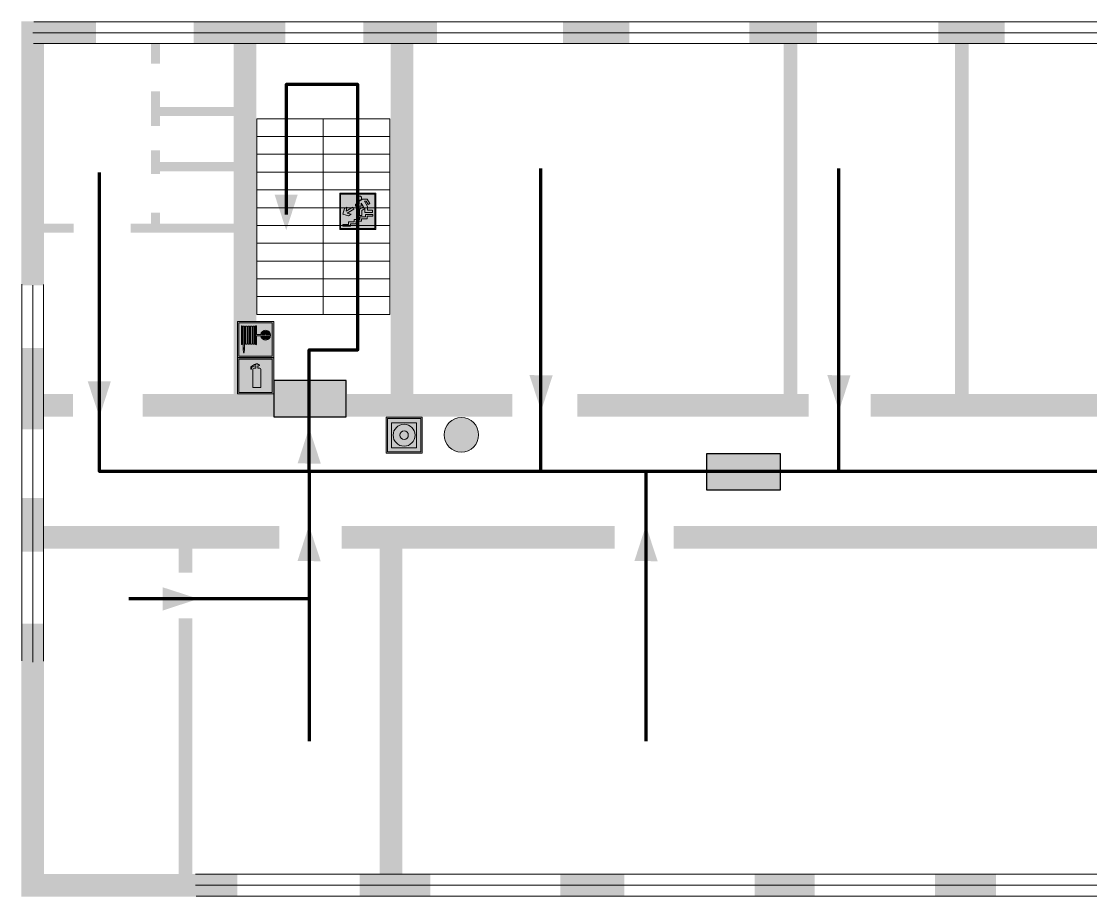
# Model space of a CAD drawing. Header units: millimetres. Extents: x 13114 to 67229, y 22859 to 38520.
# Drawn here: x 26216.8 to 26453.2, y 35668 to 35861.4 of the extents above; entities that cross this region are included whole.
import ezdxf

# ---------------------------------------------------------------- set-up
doc = ezdxf.new("R2010")
doc.units = ezdxf.units.MM
doc.layers.add('План_Штампы', color=7, linetype='Continuous')

# ---------------------------------------------------------------- blocks, each defined once
blk = doc.blocks.new('A$C54414219')
at = {"true_color": 0xffffff}
h = blk.add_hatch(color=7, dxfattribs=at)
h.paths.add_polyline_path([(2.39, -9.45), (2.39, -18.3), (11.23, -18.3), (11.23, -9.45)], flags=0)
h.paths.add_polyline_path([(10.71, -13.87, -1), (2.92, -13.87, -1)], flags=0)
h.paths.add_polyline_path([(8.3, -13.87, -1), (5.33, -13.87, -1)], flags=0)
h.paths.add_polyline_path([(0.41, -7.47), (0.41, -20.27), (13.21, -20.27), (13.21, -7.47)])
h.paths.add_polyline_path([(0.92, -19.77), (12.71, -19.77), (12.71, -7.98), (0.92, -7.98)], flags=16)
h.paths.add_polyline_path([(11.23, -9.45), (11.23, -18.3), (2.39, -18.3), (2.39, -9.45)], flags=0)
at = {"lineweight": 5}
h = blk.add_hatch(color=242, dxfattribs=at)
h.paths.add_polyline_path([(12.71, -7.98), (0.92, -7.98), (0.92, -19.77), (12.71, -19.77)])
h.paths.add_polyline_path([(11.23, -18.3), (2.39, -18.3), (2.39, -9.45), (11.23, -9.45)], flags=16)
h.paths.add_polyline_path([(10.71, -13.87, -1), (2.92, -13.87, -1)], flags=0)
h.paths.add_polyline_path([(8.3, -13.87, -1), (5.33, -13.87, -1)], flags=0)
at = {"true_color": 0xffffff}
h = blk.add_hatch(color=7, dxfattribs=at)
h.paths.add_polyline_path([(2.39, -9.45), (2.39, -18.3), (11.23, -18.3), (11.23, -9.45)])
h.paths.add_polyline_path([(10.71, -13.87, -1), (2.92, -13.87, -1)], flags=16)
h.paths.add_polyline_path([(8.3, -13.87, -1), (5.33, -13.87, -1)], flags=0)
at = {"lineweight": 5}
h = blk.add_hatch(color=242, dxfattribs=at)
h.paths.add_polyline_path([(2.92, -13.87, 1), (10.71, -13.87, 1)])
h.paths.add_polyline_path([(8.3, -13.87, -1), (5.33, -13.87, -1)], flags=16)
at = {"color": 242, "lineweight": 5}
for p, q in [((0.41, -20.27), (0.41, -7.47)), ((0.41, -7.47), (13.21, -7.47)), ((0.41, -7.47), (13.21, -7.47)), ((13.21, -20.27), (13.21, -7.47)), ((0.41, -20.27), (13.21, -20.27))]:
    blk.add_line(p, q, dxfattribs=at)
for points in [[(0.92, -7.98), (12.71, -7.98), (12.71, -19.77), (0.92, -19.77)], [(2.39, -9.45), (11.23, -9.45), (11.23, -18.3), (2.39, -18.3)]]:
    blk.add_lwpolyline(points, close=True, dxfattribs=at)
for radius in [3.89, 1.49]:
    blk.add_circle((6.81, -13.87), radius, dxfattribs=at)
blk = doc.blocks.new('A$C7B8C2D5B')
at = {"lineweight": 0}
h = blk.add_hatch(color=5, dxfattribs=at)
h.dxf.hatch_style = 1
h.paths.add_polyline_path([(1.4, -3.02, 1), (-2.11, -3.02, 1)])
at = {"color": 5, "lineweight": 0}
blk.add_circle((-0.36, -3.02), 1.75, dxfattribs=at)
blk = doc.blocks.new('A$C7B4425F7')
at = {"true_color": 0xffffff}
blk.add_hatch(color=7, dxfattribs=at).paths.add_polyline_path([(0, 0), (-16, 0), (-16, -8), (0, -8)])
h = blk.add_hatch(color=126)
h.paths.add_polyline_path([(-0.2, -0.2), (-15.8, -0.2), (-15.8, -7.8), (-0.2, -7.8)])
h.paths.add_polyline_path([(-11.76, -2.03), (-11.76, -3.66), (-11.17, -3.66, -0.568275), (-11.17, -6.18), (-12.58, -6.18), (-12.58, -2.03)], flags=16)
h.paths.add_polyline_path([(-13.33, -4.12, -0.495768), (-13.59, -6.18), (-15.03, -6.18), (-15.03, -2.03), (-13.59, -2.03, -0.487973)], flags=16)
h.paths.add_polyline_path([(-10.25, -2.03), (-9.48, -2.03), (-9.48, -6.18), (-10.25, -6.18)], flags=16)
h.paths.add_polyline_path([(-13.84, -3.69), (-14.24, -3.69), (-14.24, -3.03), (-13.9, -3.03, -0.692621)], flags=0)
h.paths.add_polyline_path([(-9.15, -2.03), (-8.4, -2.03), (-8.04, -3.07), (-7.68, -2.03), (-6.93, -2.03), (-7.64, -4.1), (-6.93, -6.18), (-7.68, -6.18), (-8.04, -5.14), (-8.4, -6.18), (-9.15, -6.18), (-8.44, -4.1)], flags=16)
h.paths.add_polyline_path([(-11.76, -4.46), (-11.42, -4.46, -0.692621), (-11.36, -5.12), (-11.76, -5.12)], flags=0)
h.paths.add_polyline_path([(-13.9, -5.2), (-14.24, -5.2), (-14.24, -4.55), (-13.84, -4.55, -0.708038)], flags=0)
edge = h.paths.add_edge_path(flags=16)
edge.add_ellipse((-5.51, -4.08), major_axis=(0, 2.05), ratio=0.586184, start_angle=0, end_angle=360)
edge = h.paths.add_edge_path(flags=0)
edge.add_ellipse((-5.51, -4.08), major_axis=(0, 1.14), ratio=0.454828, start_angle=0, end_angle=360)
h.paths.add_polyline_path([(-4.13, -4.96, 0.377264), (-3.48, -4.52, 0.0555), (-3.16, -2.03), (-1.66, -2.03), (-1.66, -4.96), (-0.96, -4.96), (-0.96, -7.01), (-1.75, -7.01), (-1.75, -6.18), (-3.3, -6.18), (-3.3, -7.02), (-4.13, -7.02)], flags=16)
h.paths.add_polyline_path([(-2.73, -2.91), (-2.28, -2.91), (-2.28, -4.96), (-3.05, -4.96, 0.079136)], flags=0)
at = {"color": 126}
blk.add_lwpolyline([(-16, -8), (0, -8), (0, 0), (-16, 0)], close=True, dxfattribs=at)
blk = doc.blocks.new('A$C3AD82952')
at = {"true_color": 0xf5f5ff}
h = blk.add_hatch(color=7, dxfattribs=at)
h.dxf.hatch_style = 1
h.paths.add_polyline_path([(8.21, 8.73, 0.414214), (7.89, 9.05), (7.22, 9.05), (7.22, 9.92), (7.59, 9.92, 1), (7.57, 10.36), (7.22, 10.36), (7.22, 10.6), (6.43, 10.6), (6.43, 10.36), (6.01, 10.36), (4.74, 9.59), (4.74, 8.69), (4.98, 8.73), (4.98, 9.26), (6.12, 9.91), (6.43, 9.91), (6.43, 9.05), (5.76, 9.05, 0.414214), (5.44, 8.73), (5.44, 2.2), (8.21, 2.2)], flags=0)
h.paths.add_polyline_path([(12.8, 12.8), (0, 12.8), (0, 0), (12.8, 0)])
h.paths.add_polyline_path([(0.51, 12.29), (12.29, 12.29), (12.29, 0.51), (0.51, 0.51)], flags=16)
h.paths.add_polyline_path([(4.74, 9.59), (6.01, 10.36), (6.43, 10.36), (6.43, 10.6), (7.22, 10.6), (7.22, 10.36), (7.59, 10.36, -0.94586), (7.59, 9.92), (7.22, 9.92), (7.22, 9.05), (7.89, 9.05, -0.414214), (8.21, 8.73), (8.21, 2.2), (5.44, 2.2), (5.44, 8.73, -0.414214), (5.76, 9.05), (6.43, 9.05), (6.43, 9.91), (6.12, 9.91), (4.98, 9.26), (4.98, 8.73), (4.74, 8.69)], flags=0)
h = blk.add_hatch(color=242)
h.dxf.hatch_style = 1
h.paths.add_polyline_path([(12.29, 12.29), (0.51, 12.29), (0.51, 0.51), (12.29, 0.51)])
h.paths.add_polyline_path([(4.74, 8.69), (4.74, 9.59), (6.01, 10.36), (6.43, 10.36), (6.43, 10.6), (7.22, 10.6), (7.22, 10.36), (7.59, 10.36, -0.94586), (7.59, 9.92), (7.22, 9.92), (7.22, 9.05), (7.89, 9.05, -0.414214), (8.21, 8.73), (8.21, 2.2), (5.44, 2.2), (5.44, 8.73, -0.414214), (5.76, 9.05), (6.43, 9.05), (6.43, 9.91), (6.12, 9.91), (4.98, 9.26), (4.98, 8.73)], flags=16)
h = blk.add_hatch(color=7, dxfattribs=at)
h.dxf.hatch_style = 1
h.paths.add_polyline_path([(8.21, 8.73, 0.414214), (7.89, 9.05), (7.22, 9.05), (7.22, 9.92), (7.59, 9.92, 1), (7.57, 10.36), (7.22, 10.36), (7.22, 10.6), (6.43, 10.6), (6.43, 10.36), (6.01, 10.36), (4.74, 9.59), (4.74, 8.69), (4.98, 8.73), (4.98, 9.26), (6.12, 9.91), (6.43, 9.91), (6.43, 9.05), (5.76, 9.05, 0.414214), (5.44, 8.73), (5.44, 2.2), (8.21, 2.2)])
at = {"color": 242, "lineweight": 5}
for p, q in [((0, 0), (0, 12.8)), ((0, 12.8), (12.8, 12.8)), ((12.8, 0), (12.8, 12.8)), ((6.01, 10.36), (4.74, 9.59)), ((4.74, 9.59), (4.74, 8.69)), ((4.74, 8.69), (4.98, 8.73)), ((4.98, 9.26), (6.12, 9.91)), ((4.98, 8.73), (4.98, 9.26)), ((5.44, 2.2), (5.44, 8.73)), ((5.76, 9.05), (6.43, 9.05)), ((6.01, 10.36), (6.43, 10.36)), ((6.12, 9.91), (6.43, 9.91)), ((7.22, 10.6), (6.43, 10.6)), ((6.43, 10.6), (6.43, 10.36)), ((6.43, 9.91), (6.43, 9.05)), ((7.22, 10.36), (7.22, 10.6)), ((7.59, 10.36), (7.22, 10.36)), ((7.22, 9.05), (7.22, 9.92)), ((7.59, 9.92), (7.22, 9.92)), ((7.89, 9.05), (7.22, 9.05)), ((8.21, 2.2), (8.21, 8.73)), ((0, 0), (12.8, 0)), ((5.44, 2.2), (8.21, 2.2))]:
    blk.add_line(p, q, dxfattribs=at)
blk.add_lwpolyline([(0.51, 12.29), (12.29, 12.29), (12.29, 0.51), (0.51, 0.51)], close=True, dxfattribs=at)
for centre, radius, start, end in [((5.76, 8.73), 0.32, 90, 180), ((7.58, 10.14), 0.223, 273.1875, 86.8125), ((7.89, 8.73), 0.32, 0, 90)]:
    blk.add_arc(centre, radius, start, end, dxfattribs=at)
blk = doc.blocks.new('A$C37112FD5')
at = {"true_color": 0xf5f5ff}
h = blk.add_hatch(color=7, dxfattribs=at)
h.dxf.hatch_style = 1
h.paths.add_polyline_path([(12.8, -7.4), (0, -7.4), (0, -20.2), (12.8, -20.2)])
h.paths.add_polyline_path([(12.29, -7.91), (12.29, -19.69), (0.51, -19.69), (0.51, -7.91)], flags=16)
h.paths.add_polyline_path([(4.98, -9.04, -0.42597), (5.17, -9.22), (5.17, -12.25), (5.17, -15.29, -0.432244), (4.98, -15.47), (4.83, -15.47, -0.42597), (4.64, -15.29), (4.64, -12.25), (4.64, -9.22, -0.432244), (4.83, -9.04)], flags=0)
h.paths.add_polyline_path([(4.28, -9.22), (4.28, -12.25), (4.28, -15.29, -0.432244), (4.09, -15.47), (3.94, -15.47, -0.42597), (3.75, -15.29), (3.75, -12.25), (3.75, -9.22, -0.432244), (3.94, -9.04), (4.09, -9.04, -0.42597)], flags=0)
h.paths.add_polyline_path([(5.72, -9.04), (5.87, -9.04, -0.42597), (6.06, -9.22), (6.06, -12.25), (6.06, -15.29, -0.432244), (5.87, -15.47), (5.72, -15.47, -0.42597), (5.53, -15.29), (5.53, -12.25), (5.53, -9.22, -0.432244)], flags=0)
h.paths.add_polyline_path([(6.42, -8.9), (6.5, -8.9, -0.42597), (6.69, -9.08), (6.69, -12.03), (8.21, -12.03, -15.824349), (8.21, -12.47), (6.69, -12.47), (6.69, -15.42, -0.432244), (6.5, -15.6), (6.42, -15.6)], flags=0)
h.paths.add_polyline_path([(3.39, -9.22), (3.39, -12.25), (3.39, -15.29, -0.432244), (3.2, -15.47), (3.05, -15.47, -0.42597), (2.85, -15.29), (2.85, -12.25), (2.85, -9.22, -0.432244), (3.05, -9.04), (3.2, -9.04, -0.42597)], flags=0)
h.paths.add_polyline_path([(2.5, -9.22), (2.5, -16.71), (1.96, -16.71), (1.96, -9.22, -0.432244), (2.15, -9.04), (2.31, -9.04, -0.42597)], flags=0)
h.paths.add_polyline_path([(1.61, -8.9), (1.61, -15.6), (1.57, -15.6, -0.42597), (1.37, -15.42), (1.37, -12.03), (1.37, -9.09, -0.432244), (1.57, -8.9)], flags=0)
h.paths.add_polyline_path([(9.76, -10.81), (9.76, -12.03), (8.49, -12.03, -0.336371)], flags=0)
h.paths.add_polyline_path([(8.49, -12.47), (9.76, -12.47), (9.76, -13.7, -0.336371)], flags=0)
h.paths.add_polyline_path([(10.11, -10.81, -0.336371), (11.38, -12.03), (10.11, -12.03)], flags=0)
h.paths.add_polyline_path([(10.11, -12.47), (11.38, -12.47, -0.336371), (10.11, -13.7)], flags=0)
h.paths.add_polyline_path([(2.5, -16.84), (2.5, -17.05), (1.97, -17.05), (1.97, -16.84)], flags=0)
h.paths.add_polyline_path([(2.5, -17.24, -0.033778), (2.24, -18.6, -0.033778), (1.97, -17.24)], flags=0)
h = blk.add_hatch(color=242)
h.dxf.hatch_style = 1
h.paths.add_polyline_path([(12.29, -7.91), (0.51, -7.91), (0.51, -19.69), (12.29, -19.69)])
h.paths.add_polyline_path([(6.42, -15.6), (6.42, -8.9), (6.5, -8.9, -0.42597), (6.69, -9.08), (6.69, -12.03), (8.21, -12.03, -15.824349), (8.21, -12.47), (6.69, -12.47), (6.69, -15.42, -0.432244), (6.5, -15.6)], flags=16)
h.paths.add_polyline_path([(5.87, -15.47), (5.72, -15.47, -0.42597), (5.53, -15.29), (5.53, -12.25), (5.53, -9.22, -0.432244), (5.72, -9.04), (5.87, -9.04, -0.42597), (6.06, -9.22), (6.06, -12.25), (6.06, -15.29, -0.432244)], flags=16)
h.paths.add_polyline_path([(4.98, -15.47), (4.83, -15.47, -0.42597), (4.64, -15.29), (4.64, -12.25), (4.64, -9.22, -0.432244), (4.83, -9.04), (4.98, -9.04, -0.42597), (5.17, -9.22), (5.17, -12.25), (5.17, -15.29, -0.432244)], flags=16)
h.paths.add_polyline_path([(4.09, -15.47), (3.94, -15.47, -0.42597), (3.75, -15.29), (3.75, -12.25), (3.75, -9.22, -0.432244), (3.94, -9.04), (4.09, -9.04, -0.42597), (4.28, -9.22), (4.28, -12.25), (4.28, -15.29, -0.432244)], flags=16)
h.paths.add_polyline_path([(3.2, -15.47), (3.05, -15.47, -0.42597), (2.85, -15.29), (2.85, -12.25), (2.85, -9.22, -0.432244), (3.05, -9.04), (3.2, -9.04, -0.42597), (3.39, -9.22), (3.39, -12.25), (3.39, -15.29, -0.432244)], flags=16)
h.paths.add_polyline_path([(2.5, -17.05), (1.97, -17.05), (1.97, -16.84), (2.5, -16.84)], flags=16)
h.paths.add_polyline_path([(2.5, -17.24, -0.033778), (2.24, -18.6, -0.033778), (1.97, -17.24)], flags=16)
h.paths.add_polyline_path([(2.5, -16.71), (1.96, -16.71), (1.96, -9.22, -0.432244), (2.15, -9.04), (2.31, -9.04, -0.42597), (2.5, -9.22)], flags=16)
h.paths.add_polyline_path([(1.61, -15.6), (1.57, -15.6, -0.42597), (1.37, -15.42), (1.37, -12.03), (1.37, -9.09, -0.432244), (1.57, -8.9), (1.61, -8.9)], flags=16)
h.paths.add_polyline_path([(8.49, -12.47), (9.76, -12.47), (9.76, -13.7, -0.336371)], flags=0)
h.paths.add_polyline_path([(10.11, -13.7), (10.11, -12.47), (11.38, -12.47, -0.336371)], flags=0)
h.paths.add_polyline_path([(8.49, -12.03, -0.336371), (9.76, -10.81), (9.76, -12.03)], flags=0)
h.paths.add_polyline_path([(10.11, -12.03), (10.11, -10.81, -0.336371), (11.38, -12.03)], flags=0)
h = blk.add_hatch(color=7, dxfattribs=at)
h.dxf.hatch_style = 1
h.paths.add_polyline_path([(1.61, -8.9), (1.57, -8.9, 0.432244), (1.37, -9.09), (1.37, -12.03), (1.37, -15.42, 0.42597), (1.57, -15.6), (1.61, -15.6)])
h.paths.add_polyline_path([(2.5, -9.22, 0.42597), (2.31, -9.04), (2.15, -9.04, 0.432244), (1.96, -9.22), (1.96, -16.71), (2.5, -16.71)])
h.paths.add_polyline_path([(2.5, -16.84), (1.97, -16.84), (1.97, -17.05), (2.5, -17.05)])
h.paths.add_polyline_path([(2.5, -17.24), (1.97, -17.24, 0.033778), (2.24, -18.6, 0.033778)])
h.paths.add_polyline_path([(3.39, -12.25), (3.39, -9.22, 0.42597), (3.2, -9.04), (3.05, -9.04, 0.432244), (2.85, -9.22), (2.85, -12.25), (2.85, -15.29, 0.42597), (3.05, -15.47), (3.2, -15.47, 0.432244), (3.39, -15.29)])
h.paths.add_polyline_path([(4.28, -12.25), (4.28, -9.22, 0.42597), (4.09, -9.04), (3.94, -9.04, 0.432244), (3.75, -9.22), (3.75, -12.25), (3.75, -15.29, 0.42597), (3.94, -15.47), (4.09, -15.47, 0.432244), (4.28, -15.29)])
h.paths.add_polyline_path([(5.17, -12.25), (5.17, -9.22, 0.42597), (4.98, -9.04), (4.83, -9.04, 0.432244), (4.64, -9.22), (4.64, -12.25), (4.64, -15.29, 0.42597), (4.83, -15.47), (4.98, -15.47, 0.432244), (5.17, -15.29)])
h.paths.add_polyline_path([(6.06, -12.25), (6.06, -9.22, 0.42597), (5.87, -9.04), (5.72, -9.04, 0.432244), (5.53, -9.22), (5.53, -12.25), (5.53, -15.29, 0.42597), (5.72, -15.47), (5.87, -15.47, 0.432244), (6.06, -15.29)])
h.paths.add_polyline_path([(6.69, -12.47), (8.21, -12.47, 15.824349), (8.21, -12.03), (6.69, -12.03), (6.69, -9.08, 0.42597), (6.5, -8.9), (6.42, -8.9), (6.42, -15.6), (6.5, -15.6, 0.432244), (6.69, -15.42)])
h.paths.add_polyline_path([(8.49, -12.47), (9.76, -12.47), (9.76, -13.7, -0.336371)], flags=16)
h.paths.add_polyline_path([(8.49, -12.03, -0.336371), (9.76, -10.81), (9.76, -12.03)], flags=16)
h.paths.add_polyline_path([(10.11, -12.47), (11.38, -12.47, -0.336371), (10.11, -13.7)], flags=16)
h.paths.add_polyline_path([(10.11, -12.03), (10.11, -10.81, -0.336371), (11.38, -12.03)], flags=16)
h = blk.add_hatch(color=242)
h.dxf.hatch_style = 1
h.paths.add_polyline_path([(9.76, -10.81, 0.336371), (8.49, -12.03), (9.76, -12.03)])
h.paths.add_polyline_path([(10.11, -10.81), (10.11, -12.03), (11.38, -12.03, 0.336371)])
h.paths.add_polyline_path([(11.38, -12.47), (10.11, -12.47), (10.11, -13.7, 0.336371)])
h.paths.add_polyline_path([(9.76, -12.47), (8.49, -12.47, 0.336371), (9.76, -13.7)])
at = {"color": 242, "lineweight": 5}
for p, q in [((0, -20.2), (0, -7.4)), ((0, -7.4), (12.8, -7.4)), ((12.8, -20.2), (12.8, -7.4)), ((1.37, -12.03), (1.37, -9.08)), ((1.57, -8.9), (1.61, -8.9)), ((1.61, -8.9), (1.61, -15.6)), ((1.96, -16.71), (1.96, -9.22)), ((2.15, -9.04), (2.31, -9.04)), ((2.5, -16.71), (2.5, -9.22)), ((2.85, -12.25), (2.85, -9.22)), ((3.05, -9.04), (3.2, -9.04)), ((3.39, -12.25), (3.39, -9.22)), ((3.75, -12.25), (3.75, -9.22)), ((3.94, -9.04), (4.09, -9.04)), ((4.28, -12.25), (4.28, -9.22)), ((4.64, -12.25), (4.64, -9.22)), ((4.83, -9.04), (4.98, -9.04)), ((5.17, -12.25), (5.17, -9.22)), ((5.53, -12.25), (5.53, -9.22)), ((5.72, -9.04), (5.87, -9.04)), ((6.06, -12.25), (6.06, -9.22)), ((6.42, -8.9), (6.42, -15.6)), ((6.5, -8.9), (6.42, -8.9)), ((6.69, -12.03), (6.69, -9.08)), ((9.76, -10.81), (9.76, -12.03)), ((10.11, -10.81), (10.11, -12.03)), ((1.37, -12.03), (1.37, -15.42)), ((2.85, -12.25), (2.85, -15.29)), ((3.39, -12.25), (3.39, -15.29)), ((3.75, -12.25), (3.75, -15.29)), ((4.28, -12.25), (4.28, -15.29)), ((4.64, -12.25), (4.64, -15.29)), ((5.17, -12.25), (5.17, -15.29)), ((5.53, -12.25), (5.53, -15.29)), ((6.06, -12.25), (6.06, -15.29)), ((8.21, -12.03), (6.69, -12.03)), ((8.21, -12.47), (6.69, -12.47)), ((6.69, -12.47), (6.69, -15.42)), ((9.76, -12.03), (8.49, -12.03)), ((9.76, -12.47), (8.49, -12.47)), ((9.76, -12.47), (9.76, -13.7)), ((11.38, -12.03), (10.11, -12.03)), ((11.38, -12.47), (10.11, -12.47)), ((10.11, -12.47), (10.11, -13.7)), ((1.57, -15.6), (1.61, -15.6)), ((1.96, -16.71), (2.5, -16.71)), ((1.97, -16.84), (2.5, -16.84)), ((1.97, -17.05), (1.97, -16.84)), ((2.5, -17.05), (1.97, -17.05)), ((1.97, -17.24), (2.5, -17.24)), ((2.5, -16.84), (2.5, -17.05)), ((3.05, -15.47), (3.2, -15.47)), ((3.94, -15.47), (4.09, -15.47)), ((4.83, -15.47), (4.98, -15.47)), ((5.72, -15.47), (5.87, -15.47)), ((6.42, -15.6), (6.5, -15.6)), ((0, -20.2), (12.8, -20.2))]:
    blk.add_line(p, q, dxfattribs=at)
blk.add_lwpolyline([(0.51, -7.91), (12.29, -7.91), (12.29, -19.69), (0.51, -19.69)], close=True, dxfattribs=at)
for centre, radius, start, end in [((1.56, -9.09), 0.182, 87.1027, 180.6071), ((2.15, -9.22), 0.182, 87.1027, 180.6071), ((2.32, -9.22), 0.182, 359.3929, 92.8973), ((3.04, -9.22), 0.182, 87.1027, 180.6071), ((3.21, -9.22), 0.182, 359.3929, 92.8973), ((3.93, -9.22), 0.182, 87.1027, 180.6071), ((4.1, -9.22), 0.182, 359.3929, 92.8973), ((4.82, -9.22), 0.182, 87.1027, 180.6071), ((4.99, -9.22), 0.182, 359.3929, 92.8973), ((5.71, -9.22), 0.182, 87.1027, 180.6071), ((5.88, -9.22), 0.182, 359.3929, 92.8973), ((6.51, -9.09), 0.182, 359.3929, 92.8973), ((9.93, -12.25), 1.74, 187.2319, 172.7681), ((9.93, -12.25), 1.46, 96.9927, 171.3585), ((9.93, -12.25), 1.46, 8.6415, 83.0073), ((9.93, -12.25), 1.46, 188.6415, 263.0073), ((9.93, -12.25), 1.46, 276.9927, 351.3585), ((1.56, -15.42), 0.182, 179.3929, 272.8973), ((12.17, -15.98), 10.27, 187.041, 194.7793), ((-7.7, -15.98), 10.27, 345.2207, 352.959), ((3.04, -15.29), 0.182, 179.3929, 272.8973), ((3.21, -15.29), 0.182, 267.1027, 0.6071), ((3.93, -15.29), 0.182, 179.3929, 272.8973), ((4.1, -15.29), 0.182, 267.1027, 0.6071), ((4.82, -15.29), 0.182, 179.3929, 272.8973), ((4.99, -15.29), 0.182, 267.1027, 0.6071), ((5.71, -15.29), 0.182, 179.3929, 272.8973), ((5.88, -15.29), 0.182, 267.1027, 0.6071), ((6.51, -15.42), 0.182, 267.1027, 0.6071)]:
    blk.add_arc(centre, radius, start, end, dxfattribs=at)
blk = doc.blocks.new('A$C32E8229D')
at = {"true_color": 0xffffff}
blk.add_hatch(color=7, dxfattribs=at).paths.add_polyline_path([(0, 0), (0, -8), (16, -8), (16, 0)])
h = blk.add_hatch(color=126)
h.paths.add_polyline_path([(0.2, -0.2), (15.8, -0.2), (15.8, -7.8), (0.2, -7.8)])
h.paths.add_polyline_path([(13.49, -2.05), (12.08, -2.05), (11.37, -2.63, 0.162397), (11.29, -2.84), (11.29, -3.63), (10.35, -3.63), (10.35, -4.05), (11.68, -4.05), (11.68, -3.48), (12.26, -4.28), (11.29, -5.1), (11.29, -6.78), (11.85, -6.78), (11.85, -5.44), (12.8, -4.64), (12.8, -5.94), (14.46, -5.94), (14.46, -5.39), (13.45, -5.39), (13.45, -3.97), (12.46, -2.59), (13.15, -2.59), (13.69, -3.34), (14.18, -3)], flags=16)
h.paths.add_polyline_path([(10.74, -1.82, 1), (11.8, -1.82, 1)], flags=16)
h.paths.add_polyline_path([(9.39, -3.59), (5.99, -3.59), (6.56, -3.03), (5.91, -3.03), (5.1, -3.83), (5.91, -4.64), (6.56, -4.64), (5.99, -4.09), (9.39, -4.09)], flags=16)
h.paths.add_polyline_path([(4.29, -1.08), (1.72, -1.08), (1.72, -6.6), (4.29, -6.6)], flags=16)
at = {"color": 126}
blk.add_lwpolyline([(16, -8), (0, -8), (0, 0), (16, 0)], close=True, dxfattribs=at)
blk = doc.blocks.new('вниз 3')
at = {"lineweight": 0, "true_color": 0xffffff}
h = blk.add_hatch(color=7, dxfattribs=at)
h.dxf.hatch_style = 1
h.paths.add_polyline_path([(40997.5, -4475.69), (40997.25, -4475.28), (40995.76, -4476.15), (40995.97, -4475.23), (40995.39, -4475.56), (40995.05, -4476.83), (40996.33, -4477.17), (40996.91, -4476.83), (40996, -4476.55)], flags=0)
h.paths.add_polyline_path([(40999.81, -4473.95), (41000.22, -4473.95), (41000.64, -4474.67), (41001.03, -4474.43), (41000.46, -4473.49), (41000.42, -4473.49), (40999.43, -4473.49), (40998.68, -4473.92), (40998.68, -4474.57), (40997.88, -4474.57), (40997.88, -4475), (40999.14, -4475), (40999.14, -4474.43), (40999.14, -4474.38), (40999.59, -4475.15), (40998.72, -4475.67), (40998.72, -4477.06), (40999.24, -4477.06), (40999.24, -4475.96), (40999.95, -4475.56), (40999.95, -4476.43), (41001.61, -4476.43), (41001.61, -4475.88), (41000.47, -4475.88), (41000.47, -4475.12)], flags=0)
h.paths.add_polyline_path([(40999.2, -4473.24, 1), (40998.35, -4473.24, 1)], flags=0)
h.paths.add_polyline_path([(41000.46, -4477.26), (41001.69, -4477.26), (41001.69, -4476.84), (41000.03, -4476.84), (41000.03, -4477.39), (40998.78, -4477.39), (40998.78, -4477.95), (40997.53, -4477.95), (40997.53, -4478.5), (40996.29, -4478.5), (40996.29, -4479.06), (40995.05, -4479.06), (40995.05, -4479.48), (40995.29, -4479.48), (40996.72, -4479.48), (40996.72, -4478.92), (40997.97, -4478.92), (40997.97, -4478.36), (40999.2, -4478.36), (40999.2, -4477.81), (41000.46, -4477.81)], flags=0)
h.paths.add_polyline_path([(41002.37, -4472.17), (40994.37, -4472.17), (40994.37, -4480.17), (41002.37, -4480.17)])
h.paths.add_polyline_path([(41002.16, -4479.96), (40994.57, -4479.96), (40994.57, -4472.37), (41002.16, -4472.37)], flags=16)
h.paths.add_polyline_path([(41001.61, -4475.88), (41001.61, -4476.43), (40999.95, -4476.43), (40999.95, -4475.56), (40999.24, -4475.96), (40999.24, -4477.06), (40998.72, -4477.06), (40998.72, -4475.67), (40999.59, -4475.15), (40999.14, -4474.38), (40999.14, -4474.43), (40999.14, -4475), (40997.88, -4475), (40997.88, -4474.57), (40998.68, -4474.57), (40998.68, -4473.92), (40999.43, -4473.49), (41000.42, -4473.49), (41000.46, -4473.49), (41001.03, -4474.43), (41000.64, -4474.67), (41000.22, -4473.95), (40999.81, -4473.95), (41000.47, -4475.12), (41000.47, -4475.88)], flags=0)
h.paths.add_polyline_path([(41001.69, -4476.84), (41001.69, -4477.26), (41000.46, -4477.26), (41000.46, -4477.81), (40999.2, -4477.81), (40999.2, -4478.36), (40997.97, -4478.36), (40997.97, -4478.92), (40996.72, -4478.92), (40996.72, -4479.48), (40995.05, -4479.48), (40995.05, -4479.06), (40996.29, -4479.06), (40996.29, -4478.5), (40997.53, -4478.5), (40997.53, -4477.95), (40998.78, -4477.95), (40998.78, -4477.39), (41000.03, -4477.39), (41000.03, -4476.84)], flags=0)
h.paths.add_polyline_path([(40998.35, -4473.24, -1), (40999.2, -4473.24, -1)], flags=0)
h.paths.add_polyline_path([(40997.5, -4475.69), (40996, -4476.55), (40996.91, -4476.83), (40996.33, -4477.17), (40995.05, -4476.83), (40995.39, -4475.56), (40995.97, -4475.23), (40995.76, -4476.15), (40997.25, -4475.28)], flags=0)
at = {"lineweight": 0}
h = blk.add_hatch(color=126, dxfattribs=at)
h.dxf.hatch_style = 1
h.paths.add_polyline_path([(41002.16, -4472.37), (40994.57, -4472.37), (40994.57, -4479.96), (41002.16, -4479.96)])
h.paths.add_polyline_path([(40995.97, -4475.23), (40995.76, -4476.15), (40997.25, -4475.28), (40997.5, -4475.69), (40996, -4476.55), (40996.91, -4476.83), (40996.33, -4477.17), (40995.05, -4476.83), (40995.39, -4475.56)], flags=16)
h.paths.add_polyline_path([(40997.88, -4474.57), (40998.68, -4474.57), (40998.68, -4473.92), (40999.43, -4473.49), (41000.42, -4473.49), (41000.46, -4473.49), (41001.03, -4474.43), (41000.64, -4474.67), (41000.22, -4473.95), (40999.81, -4473.95), (41000.47, -4475.12), (41000.47, -4475.88), (41001.61, -4475.88), (41001.61, -4476.43), (40999.95, -4476.43), (40999.95, -4475.56), (40999.24, -4475.96), (40999.24, -4477.06), (40998.72, -4477.06), (40998.72, -4475.67), (40999.59, -4475.15), (40999.14, -4474.38), (40999.14, -4474.43), (40999.14, -4475), (40997.88, -4475)], flags=16)
h.paths.add_polyline_path([(40998.35, -4473.24, -1), (40999.2, -4473.24, -1)], flags=16)
h.paths.add_polyline_path([(40997.53, -4477.95), (40998.78, -4477.95), (40998.78, -4477.39), (41000.03, -4477.39), (41000.03, -4476.84), (41001.69, -4476.84), (41001.69, -4477.26), (41000.46, -4477.26), (41000.46, -4477.81), (40999.2, -4477.81), (40999.2, -4478.36), (40997.97, -4478.36), (40997.97, -4478.92), (40996.72, -4478.92), (40996.72, -4479.48), (40995.05, -4479.48), (40995.05, -4479.06), (40996.29, -4479.06), (40996.29, -4478.5), (40997.53, -4478.5)], flags=16)
at = {"lineweight": 0, "true_color": 0xffffff}
h = blk.add_hatch(color=7, dxfattribs=at)
h.dxf.hatch_style = 1
h.paths.add_polyline_path([(40999.2, -4473.24, 1), (40998.35, -4473.24, 1)])
h.paths.add_polyline_path([(40999.81, -4473.95), (41000.22, -4473.95), (41000.64, -4474.67), (41001.03, -4474.43), (41000.46, -4473.49), (41000.42, -4473.49), (40999.43, -4473.49), (40998.68, -4473.92), (40998.68, -4474.57), (40997.88, -4474.57), (40997.88, -4475), (40999.14, -4475), (40999.14, -4474.43), (40999.14, -4474.38), (40999.59, -4475.15), (40998.72, -4475.67), (40998.72, -4477.06), (40999.24, -4477.06), (40999.24, -4475.96), (40999.95, -4475.56), (40999.95, -4476.43), (41001.61, -4476.43), (41001.61, -4475.88), (41000.47, -4475.88), (41000.47, -4475.12)])
h.paths.add_polyline_path([(40999.2, -4477.81), (41000.46, -4477.81), (41000.46, -4477.26), (41001.69, -4477.26), (41001.69, -4476.84), (41000.03, -4476.84), (41000.03, -4477.39), (40998.78, -4477.39), (40998.78, -4477.95), (40997.53, -4477.95), (40997.53, -4478.5), (40996.29, -4478.5), (40996.29, -4479.06), (40995.05, -4479.06), (40995.05, -4479.48), (40995.29, -4479.48), (40996.72, -4479.48), (40996.72, -4478.92), (40997.97, -4478.92), (40997.97, -4478.36), (40999.2, -4478.36)])
h.paths.add_polyline_path([(40997.5, -4475.69), (40997.25, -4475.28), (40995.76, -4476.15), (40995.97, -4475.23), (40995.39, -4475.56), (40995.05, -4476.83), (40996.33, -4477.17), (40996.91, -4476.83), (40996, -4476.55)])
at = {"color": 126, "lineweight": 0}
for points in [[(40994.37, -4472.17), (41002.37, -4472.17), (41002.37, -4480.17), (40994.37, -4480.17)], [(40994.57, -4472.37), (41002.16, -4472.37), (41002.16, -4479.96), (40994.57, -4479.96)]]:
    blk.add_lwpolyline(points, close=True, dxfattribs=at)
for points in [[(40995.05, -4476.83), (40995.39, -4475.56), (40995.97, -4475.23), (40995.76, -4476.15), (40997.25, -4475.28), (40997.5, -4475.69), (40996, -4476.55), (40996.91, -4476.83), (40996.33, -4477.17), (40995.05, -4476.83)], [(40999.14, -4474.43), (40999.14, -4475), (40997.88, -4475), (40997.88, -4474.57), (40998.68, -4474.57), (40998.68, -4473.92), (40999.43, -4473.49), (41000.42, -4473.49), (41000.46, -4473.49), (41001.03, -4474.43), (41000.64, -4474.67), (41000.22, -4473.95), (40999.81, -4473.95), (41000.47, -4475.12), (41000.47, -4475.88), (41001.61, -4475.88), (41001.61, -4476.43), (40999.95, -4476.43), (40999.95, -4475.56), (40999.24, -4475.96), (40999.24, -4477.06), (40998.72, -4477.06), (40998.72, -4475.67), (40999.59, -4475.15), (40999.14, -4474.38), (40999.14, -4474.43)], [(40995.29, -4479.48), (40995.05, -4479.48), (40995.05, -4479.06), (40996.29, -4479.06), (40996.29, -4478.5), (40997.53, -4478.5), (40997.53, -4477.95), (40998.78, -4477.95), (40998.78, -4477.39), (41000.03, -4477.39), (41000.03, -4476.84), (41001.69, -4476.84), (41001.69, -4477.26), (41000.46, -4477.26), (41000.46, -4477.81), (40999.2, -4477.81), (40999.2, -4478.36), (40997.97, -4478.36), (40997.97, -4478.92), (40996.72, -4478.92), (40996.72, -4479.48), (40995.05, -4479.48)]]:
    blk.add_lwpolyline(points, dxfattribs=at)
blk.add_circle((40998.77, -4473.24), 0.426, dxfattribs=at)

msp = doc.modelspace()

# ---------------------------------------------------------------- linework, layer by layer
at = {"lineweight": 100, "const_width": 5}
for points in [[(26219.31, 35803.08), (26219.31, 35858.91), (26233.33, 35858.91)], [(26254.88, 35858.91), (26275.15, 35858.91)], [(26266.25, 35858.91), (26266.25, 35776.53)], [(26292.43, 35858.91), (26308.72, 35858.91)], [(26300.99, 35858.91), (26300.99, 35776.53)], [(26336.61, 35858.91), (26351.23, 35858.91)], [(26377.76, 35858.91), (26392.73, 35858.91)], [(26419.6, 35858.91), (26434.23, 35858.91)], [(26219.31, 35771.28), (26219.31, 35789.21)], [(26228.22, 35776.53), (26219.31, 35776.53)], [(26275.58, 35776.53), (26243.66, 35776.53)], [(26325.35, 35776.53), (26288.79, 35776.53)], [(26390.91, 35776.53), (26339.77, 35776.53)], [(26469.65, 35776.53), (26404.64, 35776.53)], [(26219.31, 35744.21), (26219.31, 35756.05)], [(26273.87, 35747.4), (26219.31, 35747.4)], [(26348.01, 35747.4), (26287.6, 35747.4)], [(26298.56, 35747.4), (26298.56, 35670.46)], [(26473.41, 35747.4), (26361.05, 35747.4)], [(26264.54, 35670.46), (26219.31, 35670.46), (26219.31, 35728.31)], [(26307.25, 35670.46), (26291.6, 35670.46)], [(26350.17, 35670.46), (26336.01, 35670.46)], [(26392.24, 35670.46), (26378.95, 35670.46)], [(26432.33, 35670.46), (26418.82, 35670.46)]]:
    msp.add_lwpolyline(points, dxfattribs=at)
at = {"lineweight": 0}
for points in [[(26732.61, 35861.33), (26219.59, 35861.33)], [(26732.36, 35858.91), (26219.34, 35858.91)], [(26732.48, 35856.53), (26219.46, 35856.53)], [(26216.88, 35803.32), (26216.88, 35720.05)], [(26219.31, 35803.08), (26219.31, 35719.81)], [(26221.71, 35803.26), (26221.71, 35719.99)], [(26746.05, 35672.9), (26255.32, 35672.9)], [(26746.03, 35670.46), (26255.31, 35670.46)], [(26746.17, 35668.05), (26255.44, 35668.05)]]:
    msp.add_lwpolyline(points, dxfattribs=at)
at = {"lineweight": 0, "const_width": 3}
for points in [[(26386.89, 35776.97), (26386.89, 35859.17)], [(26424.78, 35858.91), (26424.78, 35778.35)], [(26253.08, 35747.4), (26253.08, 35739.59)], [(26253.08, 35729.47), (26253.08, 35670.46)]]:
    msp.add_lwpolyline(points, dxfattribs=at)
at = {"lineweight": 0, "const_width": 2, "elevation": 2}
for points in [[(26246.48, 35856.53), (26246.48, 35852.04)], [(26246.48, 35838.28), (26246.48, 35845.96)], [(26246.48, 35841.47), (26265.75, 35841.47)], [(26246.48, 35827.71), (26246.48, 35832.92)], [(26246.48, 35829.3), (26264.74, 35829.3)], [(26246.48, 35815.69), (26246.48, 35819.16)], [(26218.79, 35815.69), (26228.36, 35815.69)], [(26240.97, 35815.69), (26267.35, 35815.69)]]:
    msp.add_lwpolyline(points, dxfattribs=at)
at = {"color": 126, "lineweight": 100, "true_color": 0x008754}
for points in [[(26280.42, 35761.91), (26280.42, 35788.83), (26291.24, 35788.83), (26291.24, 35847.45), (26275.34, 35847.45), (26275.34, 35818.71)], [(26716.23, 35845.93), (26746.15, 35845.93), (26746.15, 35761.91), (26234.08, 35761.91), (26234.08, 35828.02)], [(26331.69, 35761.91), (26331.69, 35828.88)], [(26397.55, 35761.91), (26397.55, 35828.88)], [(26280.42, 35761.91), (26280.42, 35702.33)], [(26354.92, 35761.91), (26354.92, 35702.33)], [(26240.57, 35733.83), (26280.42, 35733.83)]]:
    msp.add_lwpolyline(points, dxfattribs=at)
at = {"lineweight": 0}
for points in [[(26283.56, 35839.9), (26268.85, 35839.9), (26268.85, 35835.97), (26283.56, 35835.97)], [(26298.27, 35839.9), (26283.56, 35839.9), (26283.56, 35835.97), (26298.27, 35835.97)], [(26283.56, 35835.97), (26268.85, 35835.97), (26268.85, 35832.03), (26283.56, 35832.03)], [(26298.27, 35835.97), (26283.56, 35835.97), (26283.56, 35832.03), (26298.27, 35832.03)], [(26283.56, 35832.03), (26268.85, 35832.03), (26268.85, 35828.1), (26283.56, 35828.1)], [(26298.27, 35832.03), (26283.56, 35832.03), (26283.56, 35828.1), (26298.27, 35828.1)], [(26283.56, 35828.1), (26268.85, 35828.1), (26268.85, 35824.17), (26283.56, 35824.17)], [(26298.27, 35828.1), (26283.56, 35828.1), (26283.56, 35824.17), (26298.27, 35824.17)], [(26283.56, 35824.17), (26268.85, 35824.17), (26268.85, 35820.23), (26283.56, 35820.23)], [(26298.27, 35824.17), (26283.56, 35824.17), (26283.56, 35820.23), (26298.27, 35820.23)], [(26283.56, 35820.23), (26268.85, 35820.23), (26268.85, 35816.3), (26283.56, 35816.3)], [(26298.27, 35820.23), (26283.56, 35820.23), (26283.56, 35816.3), (26298.27, 35816.3)], [(26283.56, 35816.3), (26268.85, 35816.3), (26268.85, 35812.37), (26283.56, 35812.37)], [(26298.27, 35816.3), (26283.56, 35816.3), (26283.56, 35812.37), (26298.27, 35812.37)], [(26283.56, 35812.37), (26268.85, 35812.37), (26268.85, 35808.43), (26283.56, 35808.43)], [(26298.27, 35812.37), (26283.56, 35812.37), (26283.56, 35808.43), (26298.27, 35808.43)], [(26283.56, 35808.43), (26268.85, 35808.43), (26268.85, 35804.5), (26283.56, 35804.5)], [(26298.27, 35808.43), (26283.56, 35808.43), (26283.56, 35804.5), (26298.27, 35804.5)], [(26283.56, 35804.5), (26268.85, 35804.5), (26268.85, 35800.57), (26283.56, 35800.57)], [(26298.27, 35804.5), (26283.56, 35804.5), (26283.56, 35800.57), (26298.27, 35800.57)], [(26283.56, 35800.57), (26268.85, 35800.57), (26268.85, 35796.63), (26283.56, 35796.63)], [(26298.27, 35800.57), (26283.56, 35800.57), (26283.56, 35796.63), (26298.27, 35796.63)]]:
    msp.add_lwpolyline(points, close=True, dxfattribs=at)
at = {"layer": 'План_Штампы', "color": 126, "true_color": 0x008754}
for points in [[(26272.79, 35823.15), (26277.92, 35823.13), (26275.37, 35815.26)], [(26329.16, 35783.22), (26334.3, 35783.21), (26331.75, 35775.33)], [(26395.02, 35783.22), (26400.16, 35783.21), (26397.61, 35775.33)], [(26231.47, 35781.88), (26236.6, 35781.87), (26234.06, 35773.99)], [(26283.02, 35763.68), (26277.89, 35763.7), (26280.43, 35771.58)], [(26283, 35742.1), (26277.86, 35742.12), (26280.41, 35750)], [(26357.5, 35742.1), (26352.36, 35742.12), (26354.91, 35750)], [(26248.07, 35731.19), (26248.08, 35736.33), (26255.96, 35733.78)]]:
    msp.add_solid(points, dxfattribs=at)

# ---------------------------------------------------------------- block references
at = {"color": 126, "true_color": 0x008754}
msp.add_blockref('вниз 3', (-14707.16, 40295.6), dxfattribs=at)
for name, p, xscale, yscale, zscale in [('A$C37112FD5', (26264.6, 35799.71), 0.6249984004534781, 0.6249984004534781, 0.6249984004534781), ('A$C3AD82952', (26264.6, 35779.09), 0.625, 0.625, 0.625)]:
    msp.add_blockref(name, p, dxfattribs=dict(xscale=xscale, yscale=yscale, zscale=zscale))
at = {"rotation": 180}
for name, p, xscale, yscale, zscale in [('A$C54414219', (26305.7, 35761.28), 0.625, 0.625, 0.625), ('A$C7B8C2D5B', (26313.33, 35763.45), 2.177419353276491, 2.177419353276491, 2.177419353276491)]:
    msp.add_blockref(name, p, dxfattribs=dict(at, xscale=xscale, yscale=yscale, zscale=zscale))
at = {"layer": 'План_Штампы'}
msp.add_blockref('A$C7B4425F7', (26288.66, 35782.03), dxfattribs=at)
at = {"layer": 'План_Штампы', "color": 126, "true_color": 0x008754, "xscale": 1.012510887696, "yscale": 1.012510887696, "zscale": 1.012510887696, "rotation": 359.9978653237144}
msp.add_blockref('A$C32E8229D', (26368.38, 35765.91), dxfattribs=at)

doc.saveas('drawing.dxf')
